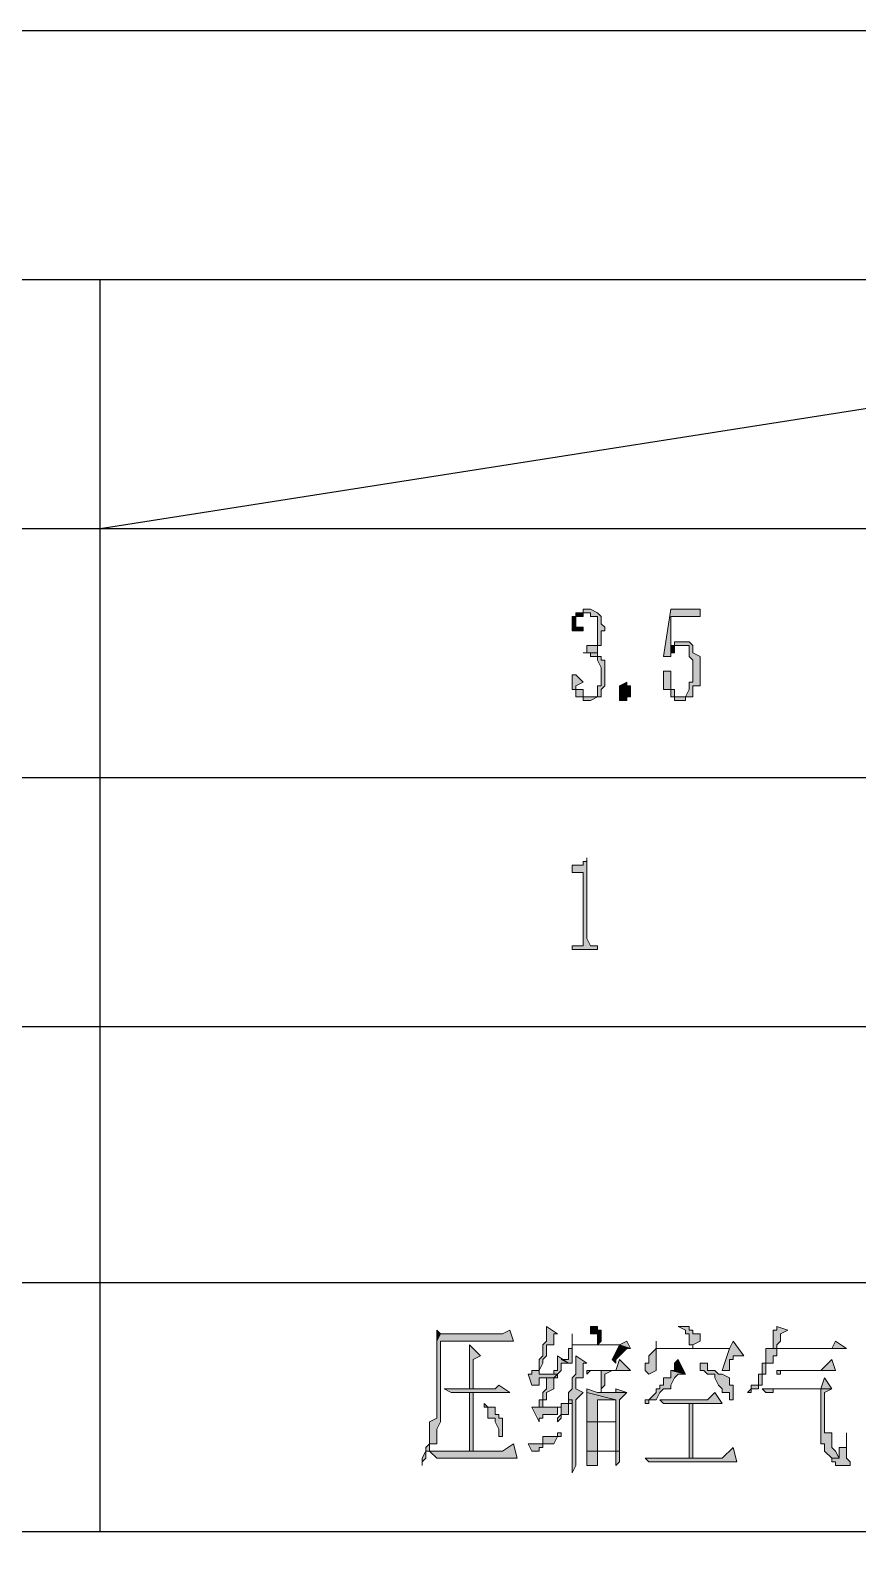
# Model space of a CAD drawing. Header units: millimetres. Extents: x 20 to 821, y 1 to 1134.
# Drawn here: x 739.6 to 780.3, y 1058.3 to 1133.6 of the extents above; entities that cross this region are included whole.
import ezdxf

# ---------------------------------------------------------------- set-up
doc = ezdxf.new("R2010")
doc.units = ezdxf.units.MM
doc.layers.add('1', color=7, linetype='Continuous')

msp = doc.modelspace()

# ---------------------------------------------------------------- hatches: boundary and pattern name
h = msp.add_hatch(color=0)
h.dxf.hatch_style = 2
h.paths.add_polyline_path([(766.8, 1104.981732), (766.44, 1104.981732), (766.44, 1104.801732), (766.26, 1104.801732), (766.26, 1104.441732), (766.26, 1104.081732), (766.44, 1104.081732), (766.8, 1104.081732), (766.8, 1104.261732), (766.44, 1104.261732), (766.44, 1104.441732), (766.44, 1104.801732), (766.8, 1104.801732), (766.8, 1104.981732), (766.98, 1104.981732)])
h = msp.add_hatch(color=0)
h.dxf.hatch_style = 2
h.paths.add_polyline_path([(766.98, 1105.161732), (766.8, 1105.161732), (766.8, 1104.981732), (767.16, 1104.981732), (767.16, 1104.801732), (767.52, 1104.801732), (767.52, 1104.441732), (767.52, 1103.361732), (767.16, 1103.361732), (766.98, 1103.361732), (766.98, 1103.001732), (766.8, 1103.001732), (766.98, 1103.001732), (767.16, 1103.001732), (767.16, 1102.821732), (767.52, 1102.821732), (767.52, 1102.641732), (767.7, 1102.281732), (767.7, 1101.381732), (767.52, 1101.381732), (767.52, 1100.841732), (767.16, 1100.841732), (766.98, 1100.841732), (767.52, 1100.841732), (767.7, 1100.841732), (767.7, 1101.201732), (767.88, 1101.381732), (767.88, 1102.641732), (767.7, 1102.641732), (767.7, 1102.821732), (767.52, 1102.821732), (767.52, 1103.001732), (767.16, 1103.001732), (767.52, 1103.001732), (767.52, 1103.361732), (767.7, 1103.361732), (767.7, 1103.541732), (767.7, 1104.081732), (767.88, 1104.081732), (767.88, 1104.261732), (767.7, 1104.441732), (767.7, 1104.801732), (767.52, 1104.981732), (767.16, 1105.161732)])
h = msp.add_hatch(color=0)
h.dxf.hatch_style = 2
h.paths.add_polyline_path([(772.56, 1105.161732), (771.12, 1105.161732), (770.76, 1102.821732), (771.12, 1102.821732), (771.12, 1103.001732), (771.12, 1104.801732), (772.56, 1104.801732)])
h = msp.add_hatch(color=0)
h.dxf.hatch_style = 2
h.paths.add_polyline_path([(771.84, 1103.541732), (771.3, 1103.541732), (771.3, 1103.361732), (772.02, 1103.361732), (772.02, 1103.001732), (772.02, 1102.821732), (772.2, 1102.641732), (772.2, 1101.561732), (772.02, 1101.561732), (772.02, 1101.381732), (772.02, 1101.201732), (771.84, 1100.841732), (771.12, 1100.841732), (771.3, 1100.841732), (771.3, 1100.661732), (771.48, 1100.661732), (771.84, 1100.661732), (771.84, 1100.841732), (772.2, 1100.841732), (772.2, 1101.201732), (772.2, 1101.381732), (772.56, 1101.381732), (772.56, 1102.821732), (772.2, 1103.001732), (772.2, 1103.361732), (772.02, 1103.541732)])
h = msp.add_hatch(color=0)
h.dxf.hatch_style = 2
h.paths.add_polyline_path([(771.3, 1103.361732), (771.12, 1103.361732), (771.12, 1103.001732), (771.3, 1103.001732), (771.3, 1103.361732), (771.48, 1103.361732)])
h = msp.add_hatch(color=0)
h.dxf.hatch_style = 2
h.paths.add_polyline_path([(766.44, 1101.921732), (766.26, 1101.921732), (766.26, 1101.561732), (766.26, 1101.201732), (766.44, 1101.201732), (766.44, 1100.841732), (766.8, 1100.841732), (766.8, 1100.661732), (766.98, 1100.661732), (767.16, 1100.661732), (767.52, 1100.841732), (766.98, 1100.841732), (766.8, 1100.841732), (766.8, 1101.201732), (766.44, 1101.201732), (766.44, 1101.381732), (766.8, 1101.561732)])
h = msp.add_hatch(color=0)
h.dxf.hatch_style = 2
h.paths.add_polyline_path([(771.12, 1102.101732), (770.76, 1102.101732), (770.76, 1101.921732), (770.76, 1101.201732), (771.12, 1101.201732), (771.12, 1100.841732), (771.48, 1100.841732), (771.3, 1100.841732), (771.3, 1101.201732), (771.12, 1101.201732), (771.12, 1101.381732), (771.12, 1101.561732)])
h = msp.add_hatch(color=0)
h.dxf.hatch_style = 2
h.paths.add_polyline_path([(768.96, 1100.661732), (768.6, 1100.661732), (768.6, 1100.841732), (768.6, 1101.381732), (768.96, 1101.561732), (768.96, 1101.381732), (769.14, 1101.381732), (769.14, 1100.841732), (768.96, 1100.841732)])
h = msp.add_hatch(color=0)
h.dxf.hatch_style = 2
h.paths.add_polyline_path([(766.98, 1092.921732), (766.98, 1092.741732), (766.8, 1092.741732), (766.8, 1092.561732), (766.44, 1092.561732), (766.26, 1092.561732), (766.26, 1092.201732), (766.8, 1092.201732), (766.8, 1092.021732), (766.8, 1088.601732), (766.44, 1088.601732), (766.26, 1088.601732), (766.26, 1088.421732), (767.52, 1088.421732), (767.52, 1088.601732), (767.16, 1088.601732), (766.98, 1088.961732)])
h = msp.add_hatch(color=0)
h.dxf.hatch_style = 2
h.paths.add_polyline_path([(763.2, 1069.701732), (762.84, 1069.521732), (759.78, 1069.521732), (759.6, 1069.161732), (759.6, 1065.381732), (759.24, 1065.201732), (759.24, 1064.121732), (759.06, 1063.941732), (759.06, 1063.761732), (758.88, 1063.401732), (758.88, 1063.041732), (758.88, 1063.221732), (759.06, 1063.401732), (759.06, 1063.761732), (759.24, 1063.761732), (759.24, 1064.121732), (759.6, 1064.121732), (759.6, 1064.841732), (759.78, 1065.201732), (759.78, 1069.161732), (763.38, 1069.161732)])
h = msp.add_hatch(color=0)
h.dxf.hatch_style = 2
h.paths.add_polyline_path([(759.6, 1069.701732), (759.6, 1069.161732), (759.78, 1069.521732)])
h = msp.add_hatch(color=0)
h.dxf.hatch_style = 2
h.paths.add_polyline_path([(765, 1069.881732), (765, 1069.161732), (764.82, 1068.981732), (764.82, 1068.441732), (764.64, 1068.261732), (764.64, 1067.721732), (764.28, 1067.721732), (764.28, 1067.541732), (764.1, 1067.541732), (764.28, 1067.001732), (764.64, 1067.001732), (764.64, 1067.361732), (765, 1067.361732), (765.36, 1067.361732), (765.54, 1067.541732), (764.64, 1067.541732), (764.64, 1067.721732), (764.82, 1068.081732), (764.82, 1068.261732), (765, 1068.441732), (765, 1068.981732), (765.36, 1068.981732), (765.36, 1069.521732), (765.54, 1069.521732)])
h = msp.add_hatch(color=0)
h.dxf.hatch_style = 2
h.paths.add_polyline_path([(767.16, 1069.881732), (767.16, 1069.521732), (767.52, 1069.521732), (767.52, 1068.981732), (767.7, 1069.161732), (767.7, 1069.701732), (767.52, 1069.701732), (767.52, 1069.881732)])
h = msp.add_hatch(color=0)
h.dxf.hatch_style = 2
h.paths.add_polyline_path([(771.84, 1069.881732), (771.48, 1069.881732), (771.84, 1069.701732), (771.84, 1069.521732), (772.02, 1069.521732), (772.02, 1068.981732), (772.2, 1068.981732), (772.2, 1068.801732), (772.2, 1068.981732), (772.56, 1069.161732), (772.56, 1069.521732), (772.2, 1069.521732), (772.2, 1069.701732), (772.02, 1069.701732), (772.02, 1069.881732)])
h = msp.add_hatch(color=0)
h.dxf.hatch_style = 2
h.paths.add_polyline_path([(776.34, 1069.881732), (776.34, 1069.701732), (776.16, 1069.701732), (776.16, 1068.801732), (775.8, 1068.801732), (776.34, 1068.801732), (776.34, 1068.981732), (776.52, 1069.161732), (776.52, 1069.521732), (776.88, 1069.701732)])
h = msp.add_hatch(color=0)
h.dxf.hatch_style = 2
h.paths.add_polyline_path([(761.22, 1068.981732), (761.22, 1066.821732), (761.4, 1066.821732), (761.4, 1068.261732), (761.76, 1068.441732)])
h = msp.add_hatch(color=0)
h.dxf.hatch_style = 2
h.paths.add_polyline_path([(766.26, 1068.981732), (766.26, 1068.801732), (766.08, 1068.801732), (766.08, 1068.261732), (765.72, 1068.261732), (766.08, 1068.081732), (766.26, 1068.081732), (766.26, 1068.261732), (766.26, 1068.981732), (768.6, 1068.981732)])
h = msp.add_hatch(color=0)
h.dxf.hatch_style = 2
h.paths.add_polyline_path([(766.26, 1069.521732), (766.26, 1068.981732)])
h = msp.add_hatch(color=0)
h.dxf.hatch_style = 2
h.paths.add_polyline_path([(768.96, 1069.161732), (768.6, 1068.981732), (766.26, 1068.981732), (768.6, 1068.981732), (769.14, 1068.801732)])
h = msp.add_hatch(color=0)
h.dxf.hatch_style = 2
h.paths.add_polyline_path([(768.6, 1068.981732), (768.24, 1068.261732), (768.42, 1068.081732), (768.42, 1068.261732), (768.6, 1068.441732), (768.96, 1068.801732), (769.14, 1068.801732)])
h = msp.add_hatch(color=0)
h.dxf.hatch_style = 2
h.paths.add_polyline_path([(770.4, 1068.801732), (770.04, 1068.441732), (770.04, 1068.081732), (769.86, 1068.081732), (769.86, 1067.721732), (770.04, 1067.541732), (770.4, 1067.721732), (770.4, 1068.801732), (774, 1068.801732)])
h = msp.add_hatch(color=0)
h.dxf.hatch_style = 2
h.paths.add_polyline_path([(770.4, 1069.161732), (770.4, 1068.801732)])
h = msp.add_hatch(color=0)
h.dxf.hatch_style = 2
h.paths.add_polyline_path([(774.18, 1069.161732), (774, 1068.801732), (770.4, 1068.801732), (774, 1068.801732), (773.64, 1067.721732), (774, 1067.721732), (774, 1068.081732), (774, 1068.261732), (774.18, 1068.261732), (774.18, 1068.441732), (774.36, 1068.441732), (774.72, 1068.441732)])
h = msp.add_hatch(color=0)
h.dxf.hatch_style = 2
h.paths.add_polyline_path([(779.22, 1069.161732), (779.04, 1068.801732), (775.8, 1068.801732), (775.8, 1068.441732), (775.8, 1068.081732), (775.62, 1068.081732), (775.62, 1067.541732), (775.44, 1067.541732), (775.44, 1067.001732), (775.08, 1067.001732), (775.08, 1066.821732), (774.9, 1066.641732), (775.08, 1066.641732), (775.08, 1066.821732), (775.44, 1066.821732), (775.44, 1067.001732), (775.62, 1067.001732), (775.62, 1067.361732), (775.62, 1067.541732), (775.8, 1067.541732), (775.8, 1068.081732), (776.16, 1068.081732), (776.16, 1068.441732), (776.34, 1068.441732), (776.34, 1068.801732), (779.76, 1068.801732)])
h = msp.add_hatch(color=0)
h.dxf.hatch_style = 2
h.paths.add_polyline_path([(765.54, 1068.441732), (765.54, 1067.721732), (765.36, 1067.721732), (765.36, 1067.541732), (764.64, 1067.541732), (765.54, 1067.541732), (765.72, 1067.721732), (765.72, 1068.081732), (766.08, 1068.081732)])
h = msp.add_hatch(color=0)
h.dxf.hatch_style = 2
h.paths.add_polyline_path([(766.44, 1068.441732), (766.44, 1067.541732), (766.26, 1067.361732), (766.26, 1066.821732), (766.08, 1066.641732), (766.08, 1066.281732), (766.26, 1066.281732), (766.26, 1062.681732), (766.44, 1063.041732), (766.44, 1066.281732), (766.8, 1066.641732), (766.44, 1066.821732), (766.44, 1067.361732), (766.8, 1067.361732), (766.8, 1068.081732), (766.98, 1068.081732)])
h = msp.add_hatch(color=0)
h.dxf.hatch_style = 2
h.paths.add_polyline_path([(768.6, 1068.261732), (768.42, 1067.721732), (766.98, 1067.721732), (766.98, 1067.541732), (767.16, 1067.721732), (769.14, 1067.721732)])
h = msp.add_hatch(color=0)
h.dxf.hatch_style = 2
h.paths.add_polyline_path([(771.48, 1068.261732), (771.3, 1068.081732), (771.3, 1067.721732), (771.12, 1067.721732), (771.84, 1067.541732)])
h = msp.add_hatch(color=0)
h.dxf.hatch_style = 2
h.paths.add_polyline_path([(772.56, 1068.081732), (772.56, 1067.721732), (772.74, 1067.721732), (772.92, 1067.541732), (773.28, 1067.541732), (773.28, 1067.361732), (773.46, 1067.001732), (773.64, 1066.821732), (773.64, 1066.641732), (774, 1066.641732), (774, 1066.281732), (774.18, 1066.281732), (774.18, 1067.001732), (774, 1067.001732), (774, 1067.361732), (773.64, 1067.541732), (773.46, 1067.541732), (773.28, 1067.721732), (772.92, 1067.721732), (772.92, 1068.081732)])
h = msp.add_hatch(color=0)
h.dxf.hatch_style = 2
h.paths.add_polyline_path([(779.04, 1068.261732), (778.5, 1067.721732), (776.34, 1067.721732), (776.34, 1067.541732), (776.52, 1067.541732), (776.52, 1067.721732), (779.22, 1067.721732)])
h = msp.add_hatch(color=0)
h.dxf.hatch_style = 2
h.paths.add_polyline_path([(765.54, 1067.541732), (765.36, 1067.361732), (765, 1067.361732), (765, 1067.001732), (765, 1066.821732), (764.82, 1066.641732), (764.82, 1066.281732), (764.64, 1066.281732), (764.64, 1065.921732), (764.28, 1065.921732), (764.82, 1065.921732), (764.82, 1066.101732), (764.82, 1066.281732), (765, 1066.281732), (765, 1066.641732), (765.36, 1066.821732), (765.36, 1067.361732), (765.54, 1067.361732)])
h = msp.add_hatch(color=0)
h.dxf.hatch_style = 2
h.paths.add_polyline_path([(768.24, 1067.721732), (767.7, 1067.721732), (767.7, 1067.541732), (767.7, 1066.641732), (767.52, 1066.641732), (767.7, 1066.641732), (767.7, 1066.821732), (767.88, 1067.001732), (767.88, 1067.541732)])
h = msp.add_hatch(color=0)
h.dxf.hatch_style = 2
h.paths.add_polyline_path([(771.12, 1067.721732), (771.12, 1067.361732), (770.76, 1067.361732), (770.76, 1067.001732), (770.58, 1067.001732), (770.58, 1066.821732), (770.4, 1066.821732), (770.4, 1066.641732), (770.04, 1066.281732), (769.86, 1066.281732), (769.86, 1066.101732), (770.04, 1066.101732), (770.04, 1066.281732), (770.4, 1066.281732), (770.58, 1066.641732), (770.76, 1066.821732), (771.12, 1066.821732), (771.12, 1067.001732), (771.3, 1067.361732), (771.48, 1067.541732), (771.84, 1067.541732)])
h = msp.add_hatch(color=0)
h.dxf.hatch_style = 2
h.paths.add_polyline_path([(778.68, 1067.361732), (778.5, 1066.821732), (775.62, 1066.821732), (775.8, 1066.641732), (776.16, 1066.641732), (776.16, 1066.821732), (779.04, 1066.821732)])
h = msp.add_hatch(color=0)
h.dxf.hatch_style = 2
h.paths.add_polyline_path([(762.66, 1067.001732), (762.48, 1066.821732), (759.96, 1066.821732), (760.32, 1066.641732), (763.2, 1066.641732)])
h = msp.add_hatch(color=0)
h.dxf.hatch_style = 2
h.paths.add_polyline_path([(761.22, 1063.761732), (761.4, 1063.761732), (761.4, 1066.641732), (761.22, 1066.641732)])
h = msp.add_hatch(color=0)
h.dxf.hatch_style = 2
h.paths.add_polyline_path([(766.98, 1066.821732), (766.98, 1066.641732), (768.42, 1066.281732), (768.42, 1065.201732), (767.52, 1065.201732), (766.98, 1065.201732), (768.42, 1065.201732), (768.42, 1063.761732), (767.52, 1063.761732), (768.6, 1063.761732), (768.6, 1063.941732), (768.6, 1066.281732), (768.96, 1066.641732), (767.52, 1066.641732)])
h = msp.add_hatch(color=0)
h.dxf.hatch_style = 2
h.paths.add_polyline_path([(766.98, 1066.641732), (766.98, 1065.201732), (767.52, 1065.201732), (767.52, 1066.281732), (768.42, 1066.281732)])
h = msp.add_hatch(color=0)
h.dxf.hatch_style = 2
h.paths.add_polyline_path([(768.42, 1066.821732), (768.42, 1066.641732), (767.7, 1066.641732), (767.52, 1066.641732), (768.96, 1066.641732)])
h = msp.add_hatch(color=0)
h.dxf.hatch_style = 2
h.paths.add_polyline_path([(773.28, 1066.641732), (772.92, 1066.281732), (770.58, 1066.281732), (770.76, 1066.101732), (773.64, 1066.101732)])
h = msp.add_hatch(color=0)
h.dxf.hatch_style = 2
h.paths.add_polyline_path([(779.04, 1066.821732), (778.5, 1066.821732), (778.5, 1066.641732), (778.5, 1064.121732), (778.68, 1064.121732), (778.68, 1063.761732), (779.04, 1063.401732), (779.4, 1063.401732), (779.22, 1063.761732), (779.04, 1063.941732), (779.04, 1064.661732), (778.68, 1064.661732), (778.68, 1066.641732)])
h = msp.add_hatch(color=0)
h.dxf.hatch_style = 2
h.paths.add_polyline_path([(761.94, 1066.101732), (761.94, 1065.921732), (762.12, 1065.921732), (762.12, 1065.381732), (762.48, 1065.381732), (762.48, 1065.201732), (762.66, 1064.841732), (762.66, 1064.481732), (762.84, 1064.481732), (762.84, 1065.381732), (762.66, 1065.381732), (762.66, 1065.561732), (762.48, 1065.561732), (762.48, 1065.921732), (762.12, 1065.921732)])
h = msp.add_hatch(color=0)
h.dxf.hatch_style = 2
h.paths.add_polyline_path([(765.72, 1065.921732), (764.28, 1065.921732), (764.64, 1065.201732), (764.64, 1065.381732), (764.82, 1065.381732), (764.82, 1065.561732), (765, 1065.561732), (765.54, 1065.561732), (765.54, 1065.921732)])
h = msp.add_hatch(color=0)
h.dxf.hatch_style = 2
h.paths.add_polyline_path([(766.08, 1066.281732), (766.08, 1066.101732), (765.72, 1066.101732), (765.72, 1065.561732), (765.54, 1065.381732), (765.54, 1065.201732), (765.72, 1065.381732), (765.72, 1065.561732), (766.08, 1065.561732), (766.08, 1066.101732), (766.26, 1066.101732), (766.26, 1066.281732)])
h = msp.add_hatch(color=0)
h.dxf.hatch_style = 2
h.paths.add_polyline_path([(772.02, 1063.401732), (772.2, 1063.401732), (772.2, 1066.101732), (772.02, 1066.101732)])
h = msp.add_hatch(color=0)
h.dxf.hatch_style = 2
h.paths.add_polyline_path([(766.98, 1065.201732), (766.98, 1063.761732), (768.42, 1063.761732), (768.42, 1063.041732), (768.6, 1063.221732), (768.6, 1063.761732), (767.52, 1063.761732), (767.52, 1065.201732), (768.42, 1065.201732)])
h = msp.add_hatch(color=0)
h.dxf.hatch_style = 2
h.paths.add_polyline_path([(765.72, 1064.661732), (765.54, 1064.661732), (765.54, 1064.481732), (764.82, 1064.481732), (764.82, 1064.121732), (764.1, 1064.121732), (764.28, 1063.761732), (764.64, 1063.761732), (764.64, 1063.941732), (764.82, 1063.941732), (764.82, 1064.121732), (765.36, 1064.121732), (765.54, 1064.481732), (765.72, 1064.481732)])
h = msp.add_hatch(color=0)
h.dxf.hatch_style = 2
h.paths.add_polyline_path([(779.76, 1064.661732), (779.76, 1063.941732), (779.4, 1063.941732), (779.4, 1063.401732), (779.04, 1063.401732), (779.04, 1063.221732), (779.22, 1063.221732), (779.22, 1063.041732), (779.4, 1063.041732), (779.94, 1063.041732), (779.94, 1063.221732), (779.76, 1063.401732), (779.76, 1063.761732)])
h = msp.add_hatch(color=0)
h.dxf.hatch_style = 2
h.paths.add_polyline_path([(763.38, 1064.121732), (762.84, 1063.761732), (759.24, 1063.761732), (759.6, 1063.401732), (763.56, 1063.401732)])
h = msp.add_hatch(color=0)
h.dxf.hatch_style = 2
h.paths.add_polyline_path([(766.98, 1063.761732), (766.98, 1063.041732), (767.52, 1063.041732), (767.52, 1063.761732), (768.42, 1063.761732)])
h = msp.add_hatch(color=0)
h.dxf.hatch_style = 2
h.paths.add_polyline_path([(774.18, 1063.941732), (773.64, 1063.401732), (769.86, 1063.401732), (770.04, 1063.221732), (774.36, 1063.221732)])

# ---------------------------------------------------------------- linework, layer by layer
at = {"layer": '1', "color": 0, "lineweight": 25}
for points in [[(20.16, 1133.601732), (821.16, 1133.601732), (821.16, 0.501732), (20.16, 0.501732), (20.16, 1133.601732)], [(557.64, 1133.601732), (821.16, 1133.601732)], [(557.64, 1121.361732), (821.16, 1121.361732)], [(743.04, 1109.121732), (821.16, 1121.361732)], [(743.04, 1059.801732), (743.04, 1121.361732)], [(557.64, 1109.121732), (821.16, 1109.121732)], [(557.64, 1096.881732), (821.16, 1096.881732)], [(557.64, 1084.641732), (821.16, 1084.641732)], [(557.64, 1072.041732), (821.16, 1072.041732)], [(557.64, 1059.801732), (821.16, 1059.801732)], [(557.64, 1059.801732), (774.72, 1059.801732)]]:
    msp.add_lwpolyline(points, dxfattribs=at)
at = {"layer": '1', "color": 0, "lineweight": 5}
for points in [[(766.8, 1104.981732), (766.44, 1104.981732), (766.44, 1104.801732), (766.26, 1104.801732), (766.26, 1104.441732), (766.26, 1104.081732), (766.44, 1104.081732), (766.8, 1104.081732), (766.8, 1104.261732), (766.44, 1104.261732), (766.44, 1104.441732), (766.44, 1104.801732), (766.8, 1104.801732), (766.8, 1104.981732), (766.8, 1104.981732), (766.98, 1104.981732), (766.8, 1104.981732)], [(766.98, 1105.161732), (766.8, 1105.161732), (766.8, 1104.981732), (767.16, 1104.981732), (767.16, 1104.801732), (767.52, 1104.801732), (767.52, 1104.441732), (767.52, 1103.361732), (767.16, 1103.361732), (767.16, 1103.361732), (766.98, 1103.361732), (766.98, 1103.001732), (766.8, 1103.001732), (766.98, 1103.001732), (767.16, 1103.001732), (767.16, 1102.821732), (767.52, 1102.821732), (767.52, 1102.641732), (767.7, 1102.281732), (767.7, 1101.381732), (767.52, 1101.381732), (767.52, 1100.841732), (767.16, 1100.841732), (766.98, 1100.841732), (767.52, 1100.841732), (767.7, 1100.841732), (767.7, 1101.201732), (767.88, 1101.381732), (767.88, 1102.641732), (767.7, 1102.641732), (767.7, 1102.821732), (767.52, 1102.821732), (767.52, 1103.001732), (767.16, 1103.001732), (767.52, 1103.001732), (767.52, 1103.361732), (767.7, 1103.361732), (767.7, 1103.541732), (767.7, 1104.081732), (767.88, 1104.081732), (767.88, 1104.261732), (767.7, 1104.441732), (767.7, 1104.801732), (767.52, 1104.981732), (767.16, 1105.161732), (766.98, 1105.161732)], [(772.56, 1105.161732), (771.12, 1105.161732), (770.76, 1102.821732), (771.12, 1102.821732), (771.12, 1103.001732), (771.12, 1104.801732), (772.56, 1104.801732), (772.56, 1105.161732)], [(771.84, 1103.541732), (771.3, 1103.541732), (771.3, 1103.361732), (772.02, 1103.361732), (772.02, 1103.001732), (772.02, 1102.821732), (772.2, 1102.641732), (772.2, 1101.561732), (772.02, 1101.561732), (772.02, 1101.381732), (772.02, 1101.381732), (772.02, 1101.201732), (771.84, 1100.841732), (771.12, 1100.841732), (771.3, 1100.841732), (771.3, 1100.661732), (771.48, 1100.661732), (771.84, 1100.661732), (771.84, 1100.841732), (772.2, 1100.841732), (772.2, 1101.201732), (772.2, 1101.381732), (772.56, 1101.381732), (772.56, 1102.821732), (772.2, 1103.001732), (772.2, 1103.361732), (772.02, 1103.541732), (771.84, 1103.541732)], [(771.3, 1103.361732), (771.12, 1103.361732), (771.12, 1103.001732), (771.3, 1103.001732), (771.3, 1103.361732), (771.48, 1103.361732), (771.3, 1103.361732)], [(766.44, 1101.921732), (766.26, 1101.921732), (766.26, 1101.561732), (766.26, 1101.201732), (766.44, 1101.201732), (766.44, 1100.841732), (766.8, 1100.841732), (766.8, 1100.661732), (766.98, 1100.661732), (767.16, 1100.661732), (767.52, 1100.841732), (766.98, 1100.841732), (766.8, 1100.841732), (766.8, 1101.201732), (766.44, 1101.201732), (766.44, 1101.381732), (766.8, 1101.561732), (766.44, 1101.921732)], [(771.12, 1102.101732), (770.76, 1102.101732), (770.76, 1101.921732), (770.76, 1101.201732), (771.12, 1101.201732), (771.12, 1100.841732), (771.48, 1100.841732), (771.3, 1100.841732), (771.3, 1101.201732), (771.12, 1101.201732), (771.12, 1101.381732), (771.12, 1101.561732), (771.12, 1101.561732), (771.12, 1102.101732)], [(768.96, 1100.661732), (768.6, 1100.661732), (768.6, 1100.841732), (768.6, 1101.381732), (768.96, 1101.561732), (768.96, 1101.381732), (769.14, 1101.381732), (769.14, 1100.841732), (768.96, 1100.841732), (768.96, 1100.661732)], [(766.98, 1092.921732), (766.98, 1092.741732), (766.8, 1092.741732), (766.8, 1092.561732), (766.44, 1092.561732), (766.26, 1092.561732), (766.26, 1092.201732), (766.8, 1092.201732), (766.8, 1092.021732), (766.8, 1088.601732), (766.44, 1088.601732), (766.26, 1088.601732), (766.26, 1088.421732), (767.52, 1088.421732), (767.52, 1088.601732), (767.16, 1088.601732), (766.98, 1088.961732), (766.98, 1092.921732)], [(763.2, 1069.701732), (762.84, 1069.521732), (759.78, 1069.521732), (759.6, 1069.161732), (759.6, 1065.381732), (759.24, 1065.201732), (759.24, 1064.121732), (759.06, 1063.941732), (759.06, 1063.761732), (758.88, 1063.401732), (758.88, 1063.041732), (758.88, 1063.221732), (759.06, 1063.401732), (759.06, 1063.761732), (759.24, 1063.761732), (759.24, 1064.121732), (759.6, 1064.121732), (759.6, 1064.841732), (759.78, 1065.201732), (759.78, 1069.161732), (763.38, 1069.161732), (763.2, 1069.701732)], [(759.6, 1069.701732), (759.6, 1069.161732), (759.78, 1069.521732), (759.6, 1069.701732)], [(765, 1069.881732), (765, 1069.161732), (764.82, 1068.981732), (764.82, 1068.441732), (764.64, 1068.261732), (764.64, 1067.721732), (764.28, 1067.721732), (764.28, 1067.541732), (764.1, 1067.541732), (764.28, 1067.001732), (764.64, 1067.001732), (764.64, 1067.361732), (765, 1067.361732), (765, 1067.361732), (765.36, 1067.361732), (765.54, 1067.541732), (764.64, 1067.541732), (764.64, 1067.721732), (764.82, 1068.081732), (764.82, 1068.261732), (765, 1068.441732), (765, 1068.981732), (765.36, 1068.981732), (765.36, 1069.521732), (765.54, 1069.521732), (765, 1069.881732)], [(767.16, 1069.881732), (767.16, 1069.521732), (767.52, 1069.521732), (767.52, 1068.981732), (767.7, 1069.161732), (767.7, 1069.701732), (767.52, 1069.701732), (767.52, 1069.881732), (767.16, 1069.881732)], [(771.84, 1069.881732), (771.48, 1069.881732), (771.84, 1069.701732), (771.84, 1069.521732), (772.02, 1069.521732), (772.02, 1068.981732), (772.2, 1068.981732), (772.2, 1068.801732), (772.2, 1068.981732), (772.56, 1069.161732), (772.56, 1069.521732), (772.2, 1069.521732), (772.2, 1069.701732), (772.02, 1069.701732), (772.02, 1069.881732), (771.84, 1069.881732)], [(776.34, 1069.881732), (776.34, 1069.701732), (776.16, 1069.701732), (776.16, 1068.801732), (775.8, 1068.801732), (776.34, 1068.801732), (776.34, 1068.981732), (776.52, 1069.161732), (776.52, 1069.521732), (776.88, 1069.701732), (776.34, 1069.881732)], [(761.22, 1068.981732), (761.22, 1066.821732), (761.4, 1066.821732), (761.4, 1068.261732), (761.76, 1068.441732), (761.22, 1068.981732)], [(766.26, 1068.981732), (766.26, 1068.801732), (766.08, 1068.801732), (766.08, 1068.261732), (765.72, 1068.261732), (766.08, 1068.081732), (766.26, 1068.081732), (766.26, 1068.261732), (766.26, 1068.981732), (768.6, 1068.981732), (766.26, 1068.981732)], [(766.26, 1069.521732), (766.26, 1068.981732), (766.26, 1069.521732)], [(768.96, 1069.161732), (768.6, 1068.981732), (766.26, 1068.981732), (768.6, 1068.981732), (769.14, 1068.801732), (768.96, 1069.161732)], [(768.6, 1068.981732), (768.24, 1068.261732), (768.42, 1068.081732), (768.42, 1068.261732), (768.6, 1068.441732), (768.96, 1068.801732), (769.14, 1068.801732), (768.6, 1068.981732)], [(770.4, 1068.801732), (770.04, 1068.441732), (770.04, 1068.081732), (769.86, 1068.081732), (769.86, 1067.721732), (770.04, 1067.541732), (770.4, 1067.721732), (770.4, 1068.801732), (774, 1068.801732), (770.4, 1068.801732)], [(770.4, 1069.161732), (770.4, 1068.801732), (770.4, 1069.161732)], [(774.18, 1069.161732), (774, 1068.801732), (770.4, 1068.801732), (774, 1068.801732), (773.64, 1067.721732), (774, 1067.721732), (774, 1068.081732), (774, 1068.261732), (774.18, 1068.261732), (774.18, 1068.441732), (774.36, 1068.441732), (774.72, 1068.441732), (774.18, 1069.161732)], [(779.22, 1069.161732), (779.04, 1068.801732), (775.8, 1068.801732), (775.8, 1068.441732), (775.8, 1068.081732), (775.62, 1068.081732), (775.62, 1067.541732), (775.44, 1067.541732), (775.44, 1067.001732), (775.08, 1067.001732), (775.08, 1066.821732), (774.9, 1066.641732), (775.08, 1066.641732), (775.08, 1066.821732), (775.44, 1066.821732), (775.44, 1067.001732), (775.62, 1067.001732), (775.62, 1067.361732), (775.62, 1067.361732), (775.62, 1067.541732), (775.8, 1067.541732), (775.8, 1068.081732), (776.16, 1068.081732), (776.16, 1068.441732), (776.34, 1068.441732), (776.34, 1068.801732), (779.76, 1068.801732), (779.22, 1069.161732)], [(765.54, 1068.441732), (765.54, 1067.721732), (765.36, 1067.721732), (765.36, 1067.541732), (764.64, 1067.541732), (765.54, 1067.541732), (765.72, 1067.721732), (765.72, 1068.081732), (766.08, 1068.081732), (765.54, 1068.441732)], [(766.44, 1068.441732), (766.44, 1067.541732), (766.26, 1067.361732), (766.26, 1066.821732), (766.08, 1066.641732), (766.08, 1066.281732), (766.26, 1066.281732), (766.26, 1062.681732), (766.44, 1063.041732), (766.44, 1066.281732), (766.8, 1066.641732), (766.44, 1066.821732), (766.44, 1067.361732), (766.8, 1067.361732), (766.8, 1068.081732), (766.98, 1068.081732), (766.44, 1068.441732)], [(768.6, 1068.261732), (768.42, 1067.721732), (766.98, 1067.721732), (766.98, 1067.541732), (767.16, 1067.721732), (769.14, 1067.721732), (768.6, 1068.261732)], [(771.48, 1068.261732), (771.3, 1068.081732), (771.3, 1067.721732), (771.12, 1067.721732), (771.84, 1067.541732), (771.48, 1068.261732)], [(772.56, 1068.081732), (772.56, 1067.721732), (772.74, 1067.721732), (772.92, 1067.541732), (773.28, 1067.541732), (773.28, 1067.361732), (773.46, 1067.001732), (773.64, 1066.821732), (773.64, 1066.641732), (774, 1066.641732), (774, 1066.281732), (774.18, 1066.281732), (774.18, 1067.001732), (774, 1067.001732), (774, 1067.361732), (773.64, 1067.541732), (773.46, 1067.541732), (773.28, 1067.721732), (772.92, 1067.721732), (772.92, 1068.081732), (772.56, 1068.081732)], [(779.04, 1068.261732), (778.5, 1067.721732), (776.34, 1067.721732), (776.34, 1067.541732), (776.52, 1067.541732), (776.52, 1067.721732), (779.22, 1067.721732), (779.04, 1068.261732)], [(765.54, 1067.541732), (765.36, 1067.361732), (765, 1067.361732), (765, 1067.001732), (765, 1066.821732), (764.82, 1066.641732), (764.82, 1066.281732), (764.64, 1066.281732), (764.64, 1065.921732), (764.28, 1065.921732), (764.82, 1065.921732), (764.82, 1066.101732), (764.82, 1066.281732), (765, 1066.281732), (765, 1066.641732), (765.36, 1066.821732), (765.36, 1067.361732), (765.54, 1067.361732), (765.54, 1067.541732)], [(768.24, 1067.721732), (767.7, 1067.721732), (767.7, 1067.541732), (767.7, 1066.641732), (767.52, 1066.641732), (767.7, 1066.641732), (767.7, 1066.821732), (767.88, 1067.001732), (767.88, 1067.541732), (768.24, 1067.721732)], [(771.12, 1067.721732), (771.12, 1067.361732), (770.76, 1067.361732), (770.76, 1067.001732), (770.58, 1067.001732), (770.58, 1066.821732), (770.4, 1066.821732), (770.4, 1066.641732), (770.04, 1066.281732), (769.86, 1066.281732), (769.86, 1066.101732), (770.04, 1066.101732), (770.04, 1066.281732), (770.4, 1066.281732), (770.58, 1066.641732), (770.76, 1066.821732), (771.12, 1066.821732), (771.12, 1067.001732), (771.3, 1067.361732), (771.48, 1067.541732), (771.84, 1067.541732), (771.12, 1067.721732)], [(778.68, 1067.361732), (778.5, 1066.821732), (775.62, 1066.821732), (775.8, 1066.641732), (776.16, 1066.641732), (776.16, 1066.821732), (779.04, 1066.821732), (778.68, 1067.361732)], [(762.66, 1067.001732), (762.48, 1066.821732), (759.96, 1066.821732), (760.32, 1066.641732), (763.2, 1066.641732), (762.66, 1067.001732)], [(761.22, 1063.761732), (761.4, 1063.761732), (761.4, 1066.641732), (761.22, 1066.641732), (761.22, 1063.761732)], [(766.98, 1066.821732), (766.98, 1066.641732), (768.42, 1066.281732), (768.42, 1065.201732), (767.52, 1065.201732), (766.98, 1065.201732), (768.42, 1065.201732), (768.42, 1063.761732), (767.52, 1063.761732), (768.6, 1063.761732), (768.6, 1063.941732), (768.6, 1066.281732), (768.96, 1066.641732), (767.52, 1066.641732), (766.98, 1066.821732)], [(766.98, 1066.641732), (766.98, 1065.201732), (767.52, 1065.201732), (767.52, 1066.281732), (768.42, 1066.281732), (766.98, 1066.641732)], [(768.42, 1066.821732), (768.42, 1066.641732), (767.7, 1066.641732), (767.52, 1066.641732), (768.96, 1066.641732), (768.42, 1066.821732)], [(773.28, 1066.641732), (772.92, 1066.281732), (770.58, 1066.281732), (770.76, 1066.101732), (773.64, 1066.101732), (773.28, 1066.641732)], [(779.04, 1066.821732), (778.5, 1066.821732), (778.5, 1066.641732), (778.5, 1064.121732), (778.68, 1064.121732), (778.68, 1063.761732), (779.04, 1063.401732), (779.4, 1063.401732), (779.22, 1063.761732), (779.22, 1063.761732), (779.04, 1063.941732), (779.04, 1064.661732), (778.68, 1064.661732), (778.68, 1066.641732), (779.04, 1066.821732)], [(761.94, 1066.101732), (761.94, 1065.921732), (762.12, 1065.921732), (762.12, 1065.381732), (762.48, 1065.381732), (762.48, 1065.201732), (762.66, 1064.841732), (762.66, 1064.481732), (762.84, 1064.481732), (762.84, 1065.381732), (762.66, 1065.381732), (762.66, 1065.561732), (762.48, 1065.561732), (762.48, 1065.921732), (762.12, 1065.921732), (761.94, 1066.101732)], [(765.72, 1065.921732), (764.28, 1065.921732), (764.64, 1065.201732), (764.64, 1065.381732), (764.82, 1065.381732), (764.82, 1065.561732), (765, 1065.561732), (765.54, 1065.561732), (765.54, 1065.921732), (765.72, 1065.921732)], [(766.08, 1066.281732), (766.08, 1066.101732), (765.72, 1066.101732), (765.72, 1065.561732), (765.54, 1065.381732), (765.54, 1065.201732), (765.72, 1065.381732), (765.72, 1065.561732), (766.08, 1065.561732), (766.08, 1066.101732), (766.26, 1066.101732), (766.26, 1066.281732), (766.08, 1066.281732)], [(772.02, 1063.401732), (772.2, 1063.401732), (772.2, 1066.101732), (772.02, 1066.101732), (772.02, 1063.401732)], [(766.98, 1065.201732), (766.98, 1063.761732), (768.42, 1063.761732), (768.42, 1063.041732), (768.6, 1063.221732), (768.6, 1063.761732), (767.52, 1063.761732), (767.52, 1065.201732), (768.42, 1065.201732), (766.98, 1065.201732)], [(765.72, 1064.661732), (765.54, 1064.661732), (765.54, 1064.481732), (764.82, 1064.481732), (764.82, 1064.121732), (764.1, 1064.121732), (764.28, 1063.761732), (764.64, 1063.761732), (764.64, 1063.941732), (764.82, 1063.941732), (764.82, 1064.121732), (765.36, 1064.121732), (765.54, 1064.481732), (765.72, 1064.481732), (765.72, 1064.661732)], [(779.76, 1064.661732), (779.76, 1063.941732), (779.4, 1063.941732), (779.4, 1063.401732), (779.04, 1063.401732), (779.04, 1063.221732), (779.22, 1063.221732), (779.22, 1063.041732), (779.4, 1063.041732), (779.94, 1063.041732), (779.94, 1063.221732), (779.76, 1063.401732), (779.76, 1063.761732), (779.76, 1063.761732), (779.76, 1064.661732)], [(763.38, 1064.121732), (762.84, 1063.761732), (759.24, 1063.761732), (759.6, 1063.401732), (763.56, 1063.401732), (763.38, 1064.121732)], [(766.98, 1063.761732), (766.98, 1063.041732), (767.52, 1063.041732), (767.52, 1063.761732), (768.42, 1063.761732), (766.98, 1063.761732)], [(774.18, 1063.941732), (773.64, 1063.401732), (769.86, 1063.401732), (770.04, 1063.221732), (774.36, 1063.221732), (774.18, 1063.941732)]]:
    msp.add_lwpolyline(points, dxfattribs=at)

doc.saveas('drawing.dxf')
